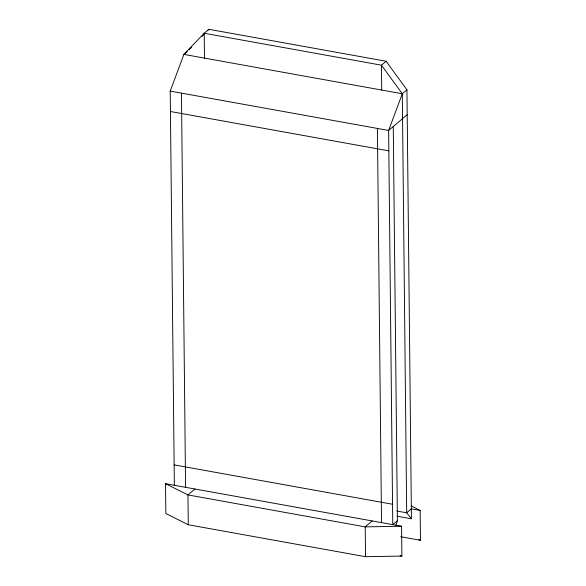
<?xml version="1.0" encoding="UTF-8"?>
<svg xmlns="http://www.w3.org/2000/svg" width="586" height="586" viewBox="0 0 586 586"><rect width="100%" height="100%" fill="white"/><g stroke="black" fill="none" stroke-linecap="round" stroke-linejoin="round"><path stroke-width="0.88" d="M395.982 525.049L397.403 520.705L393.272 126.51M174.35 485.296L170.226 91.101L183.894 54.395L204.214 33.248L208.858 29.3L386.108 61.244L406.948 89.812L411.438 518.808L397.052 516.215M406.948 89.812L402.304 93.76L388.628 130.458L392.759 524.653L397.403 520.705M189.153 49.81L191.615 47.246M202.082 36.347L203.928 34.428M207.627 30.582L208.858 29.3M187.212 51.575L183.894 54.395L402.304 93.76L406.691 512.809L411.438 518.808M386.108 61.244L381.464 65.193L381.728 90.054M407.204 114.666L388.628 130.458L170.226 91.101M194.926 489.002L187.96 494.928L188.274 524.756L365.532 556.7L401.886 556.077L401.578 526.243L165.538 483.706L165.845 513.534L188.274 524.756M372.183 520.947L365.217 526.873L365.532 556.7M401.578 526.243L365.217 526.873L187.96 494.928L165.538 483.706M170.438 111.508L388.848 150.866M174.137 464.888L392.547 504.253M400.699 536.717L420.462 540.285L420.155 510.45L411.335 508.86L406.691 512.809L396.854 511.036M400.084 555.748L401.886 556.077M411.343 506.048L420.155 510.45M418.865 539.479L420.462 540.285M402.304 93.76L381.464 65.193L204.214 33.248L204.47 58.109M377.406 128.437L381.53 522.631M181.448 93.123L185.579 487.318"/></g></svg>
